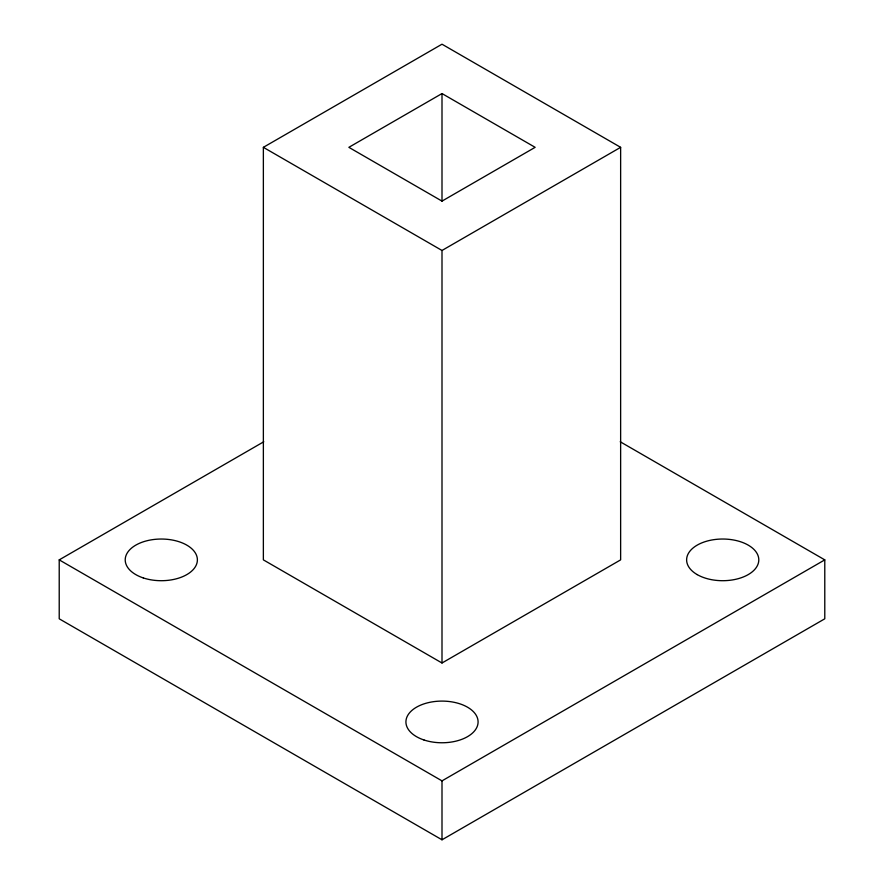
<?xml version="1.0" encoding="UTF-8"?>
<svg xmlns="http://www.w3.org/2000/svg" width="884" height="884" viewBox="0 0 884 884"><rect width="100%" height="100%" fill="white"/><g stroke="black" fill="none" stroke-linecap="round" stroke-linejoin="round"><path stroke-width="1.33" d="M263.366 147.33L442 44.2L620.634 147.33L620.634 559.87L442 663L263.366 559.87L263.366 147.33L442 250.47L620.634 147.33M442 93.56L348.86 147.33L442 201.11L535.14 147.33L442 93.56L442 201.176M620.236 441.768L824.783 559.87L824.783 618.8L442 839.8L59.217 618.8L59.217 559.87L263.763 441.768M59.217 559.87L442 780.87L824.783 559.87M442 250.47L442 663M442 780.87L442 839.8M423.955 739.974A36.089 20.84 0 0 0 478.089 721.93A36.089 20.84 0 0 0 423.955 703.885A36.089 20.84 0 0 0 423.955 739.974M697.189 574.6A36.089 20.84 0 0 0 757.566 565.263A36.089 20.84 0 0 0 713.366 539.737A36.089 20.84 0 0 0 697.189 574.6M143.252 577.915A36.089 20.84 0 0 0 197.386 559.87A36.089 20.84 0 0 0 143.252 541.826A36.089 20.84 0 0 0 143.252 577.915"/></g></svg>
